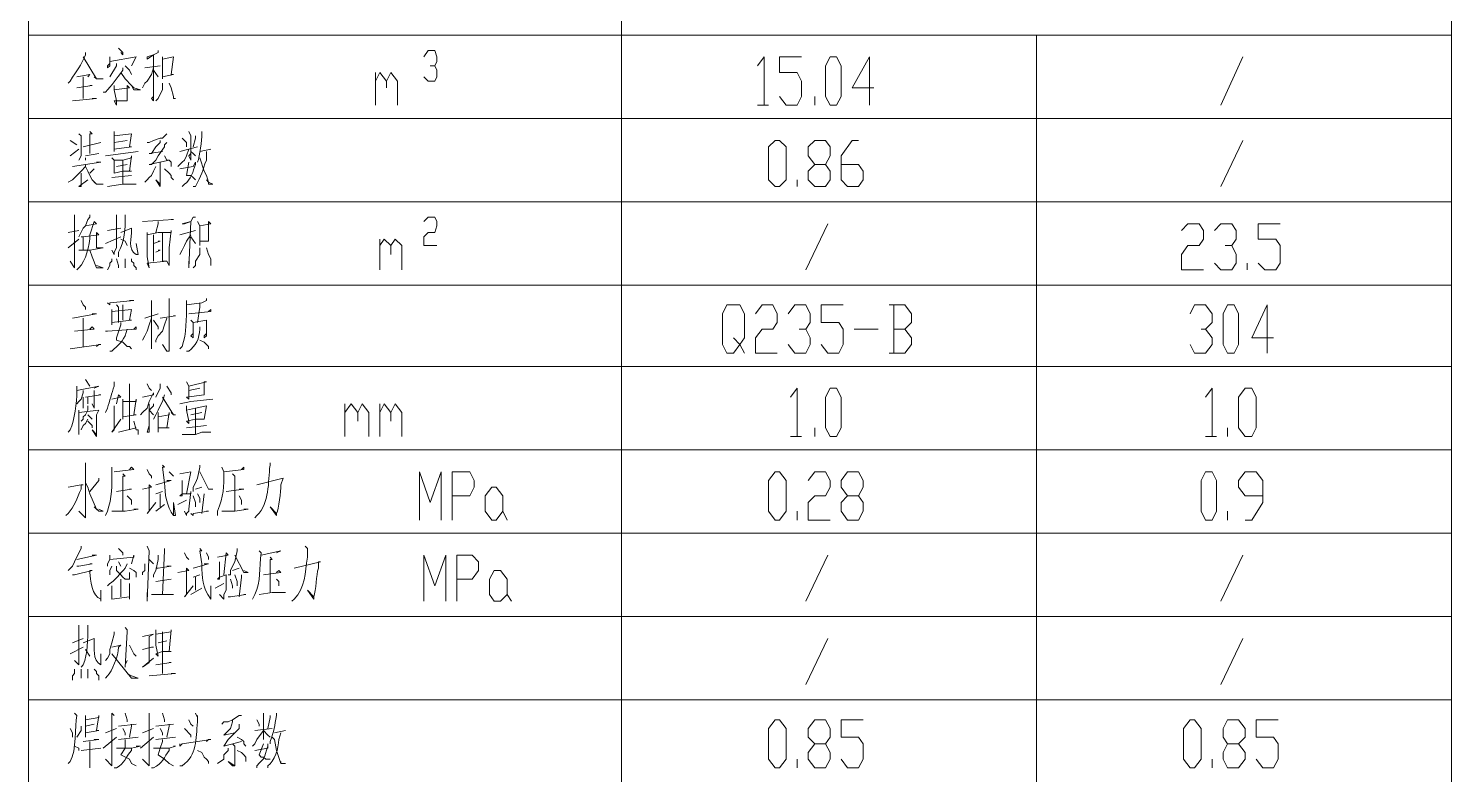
# Model space of a CAD drawing. Extents: x 14941 to 23337, y 2870 to 15192.
# Drawn here: x 21532 to 23334, y 13162 to 14108 of the extents above; entities that cross this region are included whole.
import ezdxf

# ---------------------------------------------------------------- set-up
doc = ezdxf.new("R2010")
doc.units = 0
doc.header["$LTSCALE"] = 8
doc.layers.add('1', color=1, linetype='Continuous')

msp = doc.modelspace()

# ---------------------------------------------------------------- linework, layer by layer
at = {"layer": '1', "color": 0, "lineweight": 18}
for points in [[(23334.1, 11785.5), (23334.1, 15192.1), (21532, 15192.1), (21532, 10840)], [(23334.1, 15192.1), (23334.1, 2869.9), (23334.1, 15192.1)]]:
    msp.add_lwpolyline(points, dxfattribs=at)
at = {"layer": '1', "color": 0, "lineweight": 5}
for points in [[(22282.9, 14936.3), (22282.9, 10945.7)], [(23334.1, 14099.2), (21532, 14099.2)], [(22808.5, 14099.2), (22808.5, 12733.8)], [(21646, 14082.5), (21651.6, 14077), (21651.6, 14074.2), (21648.8, 14077)], [(21696.1, 14079.8), (21696.1, 14077), (21690.5, 14074.2), (21682.2, 14071.4), (21682.2, 14068.6), (21690.5, 14074.2), (21690.5, 14015.8), (21687.8, 14018.6), (21690.5, 14021.4)], [(22032.6, 14071.4), (22038.1, 14079.8), (22046.5, 14079.8), (22049.3, 14071.4), (22049.3, 14065.8), (22046.5, 14060.3), (22040.9, 14060.3)], [(21601.5, 14071.4), (21618.2, 14043.6), (21626.6, 14043.6), (21618.2, 14043.6), (21615.4, 14046.4)], [(21634.9, 14071.4), (21634.9, 14065.8), (21634.9, 14060.3), (21632.1, 14057.5), (21632.1, 14060.3), (21634.9, 14063.1)], [(21634.9, 14065.8), (21668.3, 14071.4), (21668.3, 14071.4), (21662.7, 14060.3)], [(21643.3, 14063.1), (21643.3, 14060.3), (21634.9, 14046.4)], [(21654.4, 14060.3), (21659.9, 14054.7), (21662.7, 14049.2), (21659.9, 14054.7)], [(21690.5, 14057.5), (21687.8, 14049.2), (21682.2, 14040.8), (21679.4, 14038), (21676.6, 14032.5)], [(21679.4, 14057.5), (21698.9, 14060.3)], [(21701.7, 14071.4), (21701.7, 14065.8), (21701.7, 14043.6), (21701.7, 14046.4), (21715.6, 14049.2), (21712.8, 14049.2), (21715.6, 14071.4), (21715.6, 14071.4), (21701.7, 14068.6)], [(22046.5, 14060.3), (22049.3, 14054.7), (22049.3, 14046.4), (22046.5, 14040.8), (22038.1, 14040.8), (22032.6, 14046.4)], [(22455.3, 14060.3), (22463.6, 14071.4), (22463.6, 14010.2)], [(22483.1, 14021.4), (22491.4, 14010.2), (22505.3, 14010.2), (22510.9, 14021.4), (22510.9, 14040.8), (22505.3, 14051.9), (22483.1, 14051.9), (22483.1, 14071.4), (22510.9, 14071.4)], [(22547.1, 14010.2), (22541.5, 14021.4), (22541.5, 14060.3), (22547.1, 14071.4), (22555.4, 14071.4), (22561, 14060.3), (22561, 14021.4), (22555.4, 14010.2), (22547.1, 14010.2)], [(22602.7, 14032.5), (22574.9, 14032.5), (22597.1, 14071.4), (22597.1, 14010.2)], [(23042.1, 14010.2), (23069.9, 14071.4)], [(21593.2, 14046.4), (21609.9, 14049.2), (21609.9, 14049.2), (21607.1, 14046.4)], [(21601.5, 14046.4), (21601.5, 14018.6)], [(21648.8, 14051.9), (21654.4, 14043.6), (21662.7, 14035.3), (21665.5, 14029.7), (21673.8, 14029.7), (21665.5, 14032.5), (21662.7, 14035.3)], [(21690.5, 14054.7), (21696.1, 14046.4)], [(21701.7, 14038), (21701.7, 14035.3), (21701.7, 14029.7), (21698.9, 14024.1), (21696.1, 14018.6), (21693.3, 14015.8)], [(21710, 14038), (21712.8, 14032.5), (21715.6, 14021.4), (21715.6, 14018.6), (21718.3, 14018.6)], [(21971.4, 14010.2), (21971.4, 14051.9)], [(21971.4, 14040.8), (21977, 14051.9), (21985.3, 14040.8), (21985.3, 14032.5)], [(21985.3, 14040.8), (21990.9, 14051.9), (21999.2, 14040.8), (21999.2, 14010.2)], [(21593.2, 14032.5), (21612.7, 14035.3), (21612.7, 14035.3), (21609.9, 14035.3)], [(21640.5, 14035.3), (21640.5, 14029.7), (21643.3, 14015.8), (21643.3, 14010.2), (21640.5, 14015.8), (21657.2, 14015.8), (21657.2, 14015.8), (21657.2, 14035.3), (21659.9, 14032.5), (21640.5, 14029.7)], [(22527.6, 14010.2), (22527.6, 14021.4)], [(21587.6, 14015.8), (21618.2, 14018.6), (21615.4, 14018.6), (21612.7, 14018.6)], [(22455.3, 14010.2), (22469.2, 14010.2)], [(23334.1, 13993.5), (21532, 13993.5)], [(21596, 13974.1), (21598.8, 13971.3), (21598.8, 13946.3), (21596, 13940.7)], [(21609.9, 13976.9), (21612.7, 13974.1), (21609.9, 13974.1), (21609.9, 13949)], [(21640.5, 13976.9), (21640.5, 13971.3), (21640.5, 13951.8), (21640.5, 13954.6), (21662.7, 13957.4), (21659.9, 13957.4), (21662.7, 13974.1), (21662.7, 13974.1), (21640.5, 13971.3)], [(21707.2, 13974.1), (21707.2, 13974.1), (21701.7, 13968.5), (21698.9, 13968.5), (21690.5, 13965.7), (21685, 13963), (21682.2, 13963)], [(21726.7, 13968.5), (21732.2, 13963), (21732.2, 13957.4)], [(21735, 13976.9), (21737.8, 13971.3), (21737.8, 13940.7), (21735, 13946.3), (21737.8, 13949)], [(21743.4, 13971.3), (21743.4, 13968.5), (21740.6, 13957.4)], [(21584.9, 13965.7), (21593.2, 13960.2)], [(21584.9, 13946.3), (21596, 13954.6)], [(21601.5, 13957.4), (21623.8, 13963)], [(21604.3, 13946.3), (21621, 13949)], [(21629.4, 13946.3), (21671.1, 13951.8)], [(21640.5, 13963), (21657.2, 13965.7)], [(21698.9, 13965.7), (21698.9, 13963), (21693.3, 13957.4), (21687.8, 13949), (21685, 13949), (21701.7, 13951.8)], [(21707.2, 13963), (21704.4, 13960.2), (21704.4, 13957.4), (21696.1, 13946.3), (21693.3, 13940.7), (21687.8, 13935.1), (21685, 13935.1), (21710, 13940.7)], [(21735, 13954.6), (21732.2, 13946.3), (21729.5, 13940.7), (21726.7, 13937.9), (21721.1, 13932.4)], [(21723.9, 13951.8), (21746.2, 13957.4)], [(21737.8, 13951.8), (21740.6, 13949), (21743.4, 13946.3)], [(21748.9, 13951.8), (21762.8, 13954.6)], [(22477.5, 13907.3), (22469.2, 13915.7), (22469.2, 13957.4), (22477.5, 13965.7), (22483.1, 13965.7), (22491.4, 13957.4), (22491.4, 13915.7), (22483.1, 13907.3), (22477.5, 13907.3)], [(22527.6, 13907.3), (22519.2, 13915.7), (22519.2, 13926.8), (22527.6, 13935.1), (22541.5, 13935.1), (22547.1, 13946.3), (22547.1, 13957.4), (22541.5, 13965.7), (22527.6, 13965.7), (22519.2, 13957.4), (22519.2, 13946.3), (22527.6, 13935.1)], [(22561, 13935.1), (22583.2, 13935.1), (22588.8, 13926.8), (22588.8, 13915.7), (22583.2, 13907.3), (22569.3, 13907.3), (22561, 13915.7), (22561, 13946.3), (22574.9, 13965.7), (22583.2, 13965.7)], [(23042.1, 13907.3), (23069.9, 13965.7)], [(21604.3, 13935.1), (21604.3, 13932.4), (21598.8, 13926.8), (21593.2, 13921.2), (21587.6, 13915.7), (21582.1, 13912.9)], [(21587.6, 13932.4), (21623.8, 13937.9), (21621, 13937.9), (21618.2, 13937.9)], [(21604.3, 13943.5), (21604.3, 13940.7)], [(21604.3, 13932.4), (21607.1, 13926.8), (21609.9, 13921.2), (21612.7, 13915.7), (21618.2, 13910.1), (21618.2, 13910.1), (21626.6, 13910.1), (21618.2, 13910.1), (21615.4, 13912.9)], [(21637.7, 13943.5), (21640.5, 13940.7), (21640.5, 13926.8), (21640.5, 13924), (21640.5, 13924), (21651.6, 13926.8), (21662.7, 13926.8), (21659.9, 13926.8), (21662.7, 13946.3), (21662.7, 13943.5), (21651.6, 13940.7), (21640.5, 13940.7)], [(21643.3, 13932.4), (21657.2, 13935.1)], [(21651.6, 13940.7), (21651.6, 13910.1)], [(21693.3, 13932.4), (21690.5, 13926.8), (21687.8, 13921.2), (21685, 13918.5), (21682.2, 13915.7), (21679.4, 13912.9)], [(21698.9, 13937.9), (21698.9, 13935.1), (21698.9, 13907.3), (21698.9, 13907.3), (21693.3, 13915.7), (21698.9, 13910.1)], [(21704.4, 13946.3), (21707.2, 13940.7), (21710, 13940.7), (21712.8, 13937.9), (21712.8, 13932.4)], [(21735, 13937.9), (21732.2, 13921.2), (21735, 13921.2), (21737.8, 13921.2), (21740.6, 13918.5), (21743.4, 13915.7)], [(21748.9, 13943.5), (21748.9, 13943.5), (21754.5, 13926.8), (21757.3, 13921.2), (21760.1, 13912.9), (21760.1, 13910.1), (21765.6, 13910.1), (21760.1, 13912.9), (21757.3, 13915.7)], [(22541.5, 13935.1), (22547.1, 13926.8), (22547.1, 13915.7), (22541.5, 13907.3), (22527.6, 13907.3)], [(21598.8, 13924), (21598.8, 13907.3), (21596, 13907.3), (21607.1, 13915.7)], [(21615.4, 13929.6), (21615.4, 13929.6), (21609.9, 13924)], [(21637.7, 13918.5), (21662.7, 13921.2)], [(21704.4, 13929.6), (21710, 13924), (21712.8, 13921.2), (21712.8, 13921.2), (21712.8, 13918.5), (21715.6, 13915.7)], [(22505.3, 13907.3), (22505.3, 13915.7)], [(21632.1, 13907.3), (21651.6, 13910.1), (21659.9, 13910.1), (21668.3, 13910.1), (21662.7, 13910.1)], [(23334.1, 13887.9), (21532, 13887.9)], [(21590.4, 13871.2), (21590.4, 13868.4), (21590.4, 13871.2), (21590.4, 13804.4), (21584.9, 13812.8), (21590.4, 13804.4)], [(21596, 13843.4), (21601.5, 13854.5), (21604.3, 13857.3), (21607.1, 13865.6), (21609.9, 13868.4), (21609.9, 13871.2)], [(21643.3, 13871.2), (21643.3, 13829.5), (21640.5, 13823.9), (21640.5, 13821.1), (21637.7, 13826.7)], [(21676.6, 13862.8), (21715.6, 13865.6), (21715.6, 13865.6), (21712.8, 13865.6)], [(21696.1, 13862.8), (21696.1, 13860.1), (21693.3, 13848.9)], [(21743.4, 13868.4), (21740.6, 13868.4), (21737.8, 13862.8), (21729.5, 13860.1), (21726.7, 13860.1), (21737.8, 13862.8), (21735, 13804.4), (21735, 13807.2), (21735, 13812.8)], [(21746.2, 13862.8), (21748.9, 13857.3), (21748.9, 13832.3), (21748.9, 13837.8), (21760.1, 13837.8), (21760.1, 13837.8), (21760.1, 13862.8), (21762.8, 13860.1), (21748.9, 13857.3)], [(22032.6, 13862.8), (22038.1, 13868.4), (22046.5, 13868.4), (22049.3, 13862.8), (22049.3, 13857.3), (22046.5, 13848.9), (22038.1, 13848.9), (22032.6, 13843.4), (22032.6, 13832.3), (22049.3, 13832.3)], [(22516.5, 13801.7), (22544.3, 13860.1)], [(22992, 13851.7), (23000.3, 13860.1), (23014.3, 13860.1), (23019.8, 13851.7), (23019.8, 13840.6), (23014.3, 13832.3), (23000.3, 13832.3), (22992, 13821.1), (22992, 13801.7), (23019.8, 13801.7)], [(23033.7, 13851.7), (23042.1, 13860.1), (23056, 13860.1), (23061.5, 13851.7), (23061.5, 13840.6), (23056, 13832.3), (23047.6, 13832.3)], [(23089.3, 13810), (23097.7, 13801.7), (23111.6, 13801.7), (23117.1, 13810), (23117.1, 13832.3), (23111.6, 13840.6), (23089.3, 13840.6), (23089.3, 13860.1), (23117.1, 13860.1)], [(21582.1, 13848.9), (21596, 13851.7)], [(21582.1, 13829.5), (21596, 13840.6)], [(21618.2, 13807.2), (21618.2, 13807.2), (21626.6, 13804.4), (21618.2, 13804.4), (21612.7, 13818.3), (21609.9, 13826.7), (21626.6, 13829.5), (21623.8, 13829.5), (21618.2, 13829.5), (21618.2, 13848.9), (21621, 13846.2), (21601.5, 13843.4), (21598.8, 13843.4), (21601.5, 13843.4), (21601.5, 13826.7), (21596, 13826.7), (21609.9, 13826.7)], [(21629.4, 13835), (21648.8, 13843.4)], [(21632.1, 13851.7), (21648.8, 13854.5)], [(21648.8, 13840.6), (21654.4, 13837.8), (21657.2, 13832.3)], [(21707.2, 13812.8), (21710, 13807.2), (21710, 13810), (21710, 13829.5), (21712.8, 13851.7), (21712.8, 13848.9), (21696.1, 13848.9), (21682.2, 13846.2)], [(21682.2, 13848.9), (21682.2, 13846.2), (21682.2, 13818.3), (21685, 13804.4), (21682.2, 13810), (21707.2, 13812.8), (21704.4, 13812.8), (21701.7, 13812.8)], [(21690.5, 13846.2), (21690.5, 13812.8)], [(21701.7, 13848.9), (21701.7, 13812.8)], [(21723.9, 13846.2), (21743.4, 13851.7)], [(21737.8, 13846.2), (21732.2, 13837.8), (21729.5, 13832.3), (21726.7, 13826.7), (21723.9, 13821.1)], [(21737.8, 13843.4), (21743.4, 13835)], [(21977, 13801.7), (21977, 13840.6)], [(21977, 13832.3), (21982.5, 13840.6), (21990.9, 13832.3), (21990.9, 13821.1)], [(21990.9, 13832.3), (21996.4, 13840.6), (22004.8, 13832.3), (22004.8, 13801.7)], [(21690.5, 13835), (21698.9, 13837.8), (21698.9, 13837.8), (21696.1, 13837.8)], [(21693.3, 13823.9), (21698.9, 13826.7), (21696.1, 13826.7), (21696.1, 13826.7)], [(21748.9, 13829.5), (21748.9, 13826.7), (21748.9, 13821.1), (21743.4, 13812.8), (21743.4, 13807.2), (21740.6, 13804.4)], [(21757.3, 13829.5), (21760.1, 13821.1), (21762.8, 13815.6), (21762.8, 13812.8), (21762.8, 13810), (21762.8, 13807.2)], [(23056, 13832.3), (23061.5, 13821.1), (23061.5, 13810), (23056, 13801.7), (23042.1, 13801.7), (23033.7, 13810)], [(21637.7, 13815.6), (21637.7, 13812.8), (21634.9, 13810), (21634.9, 13807.2), (21632.1, 13801.7)], [(21643.3, 13815.6), (21646, 13807.2), (21646, 13804.4)], [(21654.4, 13815.6), (21654.4, 13812.8), (21654.4, 13807.2), (21654.4, 13807.2), (21654.4, 13804.4)], [(21662.7, 13815.6), (21662.7, 13812.8), (21665.5, 13810), (21665.5, 13807.2), (21668.3, 13804.4), (21668.3, 13801.7)], [(23075.4, 13801.7), (23075.4, 13810)], [(23334.1, 13782.2), (21532, 13782.2)], [(21598.8, 13762.7), (21601.5, 13757.2), (21604.3, 13754.4), (21604.3, 13751.6)], [(21632.1, 13759.9), (21634.9, 13757.2), (21634.9, 13759.9), (21665.5, 13762.7), (21665.5, 13762.7), (21659.9, 13762.7)], [(21637.7, 13751.6), (21637.7, 13748.8), (21637.7, 13732.1), (21637.7, 13734.9), (21662.7, 13737.7), (21659.9, 13737.7), (21662.7, 13751.6), (21662.7, 13751.6), (21637.7, 13748.8)], [(21643.3, 13757.2), (21646, 13754.4), (21646, 13734.9)], [(21651.6, 13757.2), (21651.6, 13757.2), (21651.6, 13737.7)], [(21687.8, 13762.7), (21687.8, 13701.5), (21687.8, 13704.3), (21687.8, 13715.5)], [(21710, 13765.5), (21710, 13698.8), (21707.2, 13698.8), (21701.7, 13707.1), (21707.2, 13698.8)], [(21757.3, 13765.5), (21757.3, 13762.7), (21751.7, 13759.9), (21732.2, 13757.2)], [(21735, 13746), (21762.8, 13748.8), (21762.8, 13751.6), (21760.1, 13748.8)], [(21748.9, 13759.9), (21748.9, 13754.4), (21746.2, 13734.9)], [(22424.7, 13715.5), (22433, 13707.1), (22424.7, 13696), (22416.4, 13696), (22410.8, 13707.1), (22410.8, 13746), (22416.4, 13757.2), (22433, 13757.2), (22438.6, 13746), (22438.6, 13715.5), (22433, 13707.1), (22438.6, 13696)], [(22452.5, 13746), (22460.9, 13757.2), (22474.8, 13757.2), (22480.3, 13746), (22480.3, 13734.9), (22474.8, 13726.6), (22460.9, 13726.6), (22452.5, 13715.5), (22452.5, 13696), (22480.3, 13696)], [(22494.2, 13746), (22502.6, 13757.2), (22516.5, 13757.2), (22522, 13746), (22522, 13734.9), (22516.5, 13726.6), (22508.1, 13726.6)], [(22535.9, 13707.1), (22544.3, 13696), (22558.2, 13696), (22563.7, 13707.1), (22563.7, 13726.6), (22558.2, 13734.9), (22535.9, 13734.9), (22535.9, 13757.2), (22563.7, 13757.2)], [(22641.6, 13726.6), (22650, 13734.9), (22650, 13746), (22641.6, 13757.2), (22622.1, 13757.2)], [(22627.7, 13757.2), (22627.7, 13696)], [(23003.1, 13746), (23008.7, 13757.2), (23022.6, 13757.2), (23030.9, 13746), (23030.9, 13734.9), (23022.6, 13726.6), (23017, 13726.6)], [(23050.4, 13696), (23044.8, 13707.1), (23044.8, 13746), (23050.4, 13757.2), (23058.7, 13757.2), (23064.3, 13746), (23064.3, 13707.1), (23058.7, 13696), (23050.4, 13696)], [(23108.8, 13715.5), (23081, 13715.5), (23100.5, 13757.2), (23100.5, 13696)], [(21587.6, 13740.5), (21618.2, 13746), (21615.4, 13746), (21612.7, 13746)], [(21601.5, 13740.5), (21601.5, 13704.3)], [(21648.8, 13734.9), (21648.8, 13732.1), (21643.3, 13715.5), (21643.3, 13712.7), (21651.6, 13709.9), (21657.2, 13704.3), (21659.9, 13704.3), (21662.7, 13701.5)], [(21687.8, 13740.5), (21685, 13732.1), (21682.2, 13723.8), (21679.4, 13718.2), (21676.6, 13712.7)], [(21679.4, 13740.5), (21696.1, 13746)], [(21690.5, 13737.7), (21696.1, 13729.4), (21696.1, 13726.6)], [(21707.2, 13740.5), (21704.4, 13732.1), (21701.7, 13723.8), (21696.1, 13718.2), (21693.3, 13712.7), (21693.3, 13709.9)], [(21698.9, 13740.5), (21718.3, 13743.3), (21718.3, 13743.3), (21715.6, 13743.3)], [(21737.8, 13737.7), (21740.6, 13734.9), (21740.6, 13715.5), (21737.8, 13718.2), (21740.6, 13721)], [(21740.6, 13734.9), (21757.3, 13737.7), (21757.3, 13737.7), (21757.3, 13732.1), (21757.3, 13718.2), (21754.5, 13715.5), (21754.5, 13718.2), (21757.3, 13721)], [(21590.4, 13723.8), (21615.4, 13726.6), (21612.7, 13729.4), (21609.9, 13726.6)], [(21629.4, 13723.8), (21632.1, 13723.8), (21632.1, 13723.8), (21668.3, 13726.6), (21668.3, 13729.4), (21665.5, 13726.6)], [(22516.5, 13726.6), (22522, 13715.5), (22522, 13707.1), (22516.5, 13696), (22502.6, 13696), (22494.2, 13707.1)], [(22577.6, 13726.6), (22608.2, 13726.6)], [(22622.1, 13696), (22641.6, 13696), (22650, 13707.1), (22650, 13715.5), (22641.6, 13726.6), (22627.7, 13726.6)], [(23022.6, 13726.6), (23030.9, 13715.5), (23030.9, 13707.1), (23022.6, 13696), (23008.7, 13696), (23003.1, 13707.1)], [(21584.9, 13701.5), (21623.8, 13707.1), (21621, 13707.1), (21618.2, 13704.3)], [(21748.9, 13712.7), (21754.5, 13709.9), (21760.1, 13704.3), (21760.1, 13701.5)], [(23334.1, 13679.3), (21532, 13679.3)], [(21604.3, 13662.6), (21609.9, 13654.3)], [(21732.2, 13659.8), (21735, 13654.3), (21735, 13637.6), (21732.2, 13640.4), (21754.5, 13643.1), (21754.5, 13643.1), (21754.5, 13659.8), (21757.3, 13659.8), (21735, 13654.3)], [(21593.2, 13648.7), (21621, 13654.3), (21621, 13654.3), (21615.4, 13651.5)], [(21601.5, 13648.7), (21601.5, 13645.9), (21598.8, 13637.6), (21596, 13634.8), (21593.2, 13632)], [(21604.3, 13640.4), (21623.8, 13643.1), (21623.8, 13643.1), (21621, 13643.1)], [(21615.4, 13648.7), (21615.4, 13626.5), (21612.7, 13632)], [(21637.7, 13637.6), (21648.8, 13640.4), (21646, 13643.1), (21643.3, 13632)], [(21659.9, 13657.1), (21659.9, 13654.3), (21659.9, 13657.1), (21659.9, 13598.7)], [(21676.6, 13640.4), (21690.5, 13643.1), (21690.5, 13645.9), (21685, 13634.8), (21682.2, 13626.5), (21676.6, 13620.9), (21673.8, 13618.1)], [(21682.2, 13657.1), (21685, 13651.5), (21687.8, 13648.7)], [(21704.4, 13643.1), (21701.7, 13634.8), (21698.9, 13629.2), (21696.1, 13623.7), (21693.3, 13618.1), (21693.3, 13618.1), (21690.5, 13612.6)], [(21698.9, 13657.1), (21698.9, 13651.5), (21693.3, 13640.4)], [(21707.2, 13654.3), (21712.8, 13645.9), (21712.8, 13643.1)], [(21735, 13648.7), (21748.9, 13651.5)], [(22497, 13640.4), (22505.3, 13651.5), (22505.3, 13590.3)], [(22547.1, 13590.3), (22541.5, 13601.4), (22541.5, 13640.4), (22547.1, 13651.5), (22555.4, 13651.5), (22561, 13640.4), (22561, 13601.4), (22555.4, 13590.3), (22547.1, 13590.3)], [(23022.6, 13640.4), (23030.9, 13651.5), (23030.9, 13590.3)], [(23072.7, 13590.3), (23064.3, 13601.4), (23064.3, 13640.4), (23072.7, 13651.5), (23081, 13651.5), (23086.6, 13640.4), (23086.6, 13601.4), (23081, 13590.3), (23072.7, 13590.3)], [(21596, 13623.7), (21596, 13593.1), (21596, 13598.7)], [(21596, 13620.9), (21621, 13623.7), (21621, 13623.7), (21618.2, 13618.1), (21618.2, 13607), (21618.2, 13598.7), (21618.2, 13595.9), (21618.2, 13590.3), (21612.7, 13598.7), (21618.2, 13593.1)], [(21607.1, 13629.2), (21607.1, 13623.7), (21604.3, 13618.1), (21601.5, 13615.3), (21601.5, 13612.6), (21598.8, 13609.8)], [(21601.5, 13640.4), (21601.5, 13626.5)], [(21607.1, 13640.4), (21607.1, 13634.8), (21607.1, 13632)], [(21640.5, 13629.2), (21640.5, 13626.5), (21640.5, 13629.2), (21640.5, 13598.7), (21637.7, 13595.9), (21648.8, 13612.6)], [(21651.6, 13637.6), (21651.6, 13634.8), (21651.6, 13612.6), (21651.6, 13615.3), (21668.3, 13618.1), (21665.5, 13618.1), (21668.3, 13637.6), (21668.3, 13634.8), (21651.6, 13634.8)], [(21685, 13632), (21685, 13595.9), (21682.2, 13595.9), (21685, 13604.2)], [(21690.5, 13632), (21690.5, 13629.2), (21685, 13623.7), (21690.5, 13618.1)], [(21701.7, 13640.4), (21715.6, 13618.1), (21718.3, 13618.1), (21715.6, 13618.1), (21712.8, 13620.9)], [(21723.9, 13632), (21737.8, 13634.8), (21765.6, 13637.6)], [(21732.2, 13629.2), (21732.2, 13623.7), (21735, 13609.8), (21735, 13607), (21732.2, 13609.8), (21743.4, 13612.6), (21754.5, 13612.6), (21754.5, 13612.6), (21757.3, 13629.2), (21757.3, 13629.2), (21743.4, 13626.5), (21732.2, 13623.7)], [(21743.4, 13626.5), (21743.4, 13593.1)], [(21932.5, 13590.3), (21932.5, 13632)], [(21932.5, 13620.9), (21940.8, 13632), (21949.2, 13620.9), (21949.2, 13609.8)], [(21949.2, 13620.9), (21954.7, 13632), (21963.1, 13620.9), (21963.1, 13590.3)], [(21977, 13590.3), (21977, 13632)], [(21977, 13620.9), (21982.5, 13632), (21990.9, 13620.9), (21990.9, 13609.8)], [(21990.9, 13620.9), (21996.4, 13632), (22004.8, 13620.9), (22004.8, 13590.3)], [(21607.1, 13612.6), (21604.3, 13607), (21601.5, 13604.2), (21598.8, 13598.7)], [(21607.1, 13618.1), (21612.7, 13612.6)], [(21607.1, 13609.8), (21612.7, 13604.2), (21612.7, 13601.4)], [(21665.5, 13609.8), (21668.3, 13598.7), (21671.1, 13598.7), (21671.1, 13593.1)], [(21696.1, 13620.9), (21696.1, 13615.3), (21696.1, 13604.2), (21696.1, 13595.9), (21696.1, 13601.4), (21710, 13601.4), (21707.2, 13601.4), (21710, 13620.9), (21710, 13618.1), (21696.1, 13615.3)], [(21737.8, 13618.1), (21751.7, 13620.9)], [(21646, 13595.9), (21668.3, 13601.4)], [(21726.7, 13593.1), (21743.4, 13593.1), (21751.7, 13595.9), (21762.8, 13595.9), (21754.5, 13595.9)], [(21732.2, 13601.4), (21757.3, 13604.2)], [(22497, 13590.3), (22510.9, 13590.3)], [(22527.6, 13590.3), (22527.6, 13601.4)], [(23022.6, 13590.3), (23036.5, 13590.3)], [(23050.4, 13590.3), (23050.4, 13601.4)], [(23334.1, 13573.6), (21532, 13573.6)], [(21604.3, 13556.9), (21604.3, 13551.4), (21604.3, 13493), (21604.3, 13490.2), (21604.3, 13487.4), (21596, 13495.8), (21604.3, 13487.4)], [(21640.5, 13545.8), (21665.5, 13548.6), (21662.7, 13551.4), (21659.9, 13548.6)], [(21748.9, 13554.2), (21748.9, 13551.4), (21746.2, 13537.5), (21743.4, 13531.9), (21740.6, 13526.3), (21740.6, 13520.8), (21740.6, 13520.8)], [(21779.5, 13545.8), (21804.6, 13548.6), (21804.6, 13551.4), (21801.8, 13548.6)], [(21621, 13537.5), (21621, 13534.7), (21609.9, 13520.8)], [(21651.6, 13543), (21654.4, 13540.3), (21651.6, 13540.3), (21651.6, 13495.8)], [(21682.2, 13548.6), (21685, 13543), (21687.8, 13540.3), (21687.8, 13537.5)], [(21693.3, 13529.1), (21693.3, 13529.1), (21712.8, 13534.7), (21710, 13534.7), (21707.2, 13534.7)], [(21710, 13545.8), (21712.8, 13543), (21715.6, 13540.3)], [(21723.9, 13543), (21737.8, 13545.8), (21737.8, 13545.8), (21732.2, 13518)], [(21726.7, 13534.7), (21726.7, 13534.7), (21726.7, 13515.2), (21723.9, 13515.2), (21726.7, 13518), (21737.8, 13518), (21737.8, 13520.8), (21735, 13498.5), (21735, 13495.8), (21732.2, 13493), (21732.2, 13490.2), (21729.5, 13495.8)], [(21748.9, 13545.8), (21760.1, 13523.6), (21765.6, 13523.6), (21760.1, 13523.6)], [(21790.6, 13543), (21793.4, 13540.3), (21793.4, 13540.3), (21793.4, 13495.8)], [(22027, 13484.6), (22027, 13545.8), (22040.9, 13506.9), (22054.8, 13545.8), (22054.8, 13484.6)], [(22068.7, 13484.6), (22068.7, 13545.8), (22091, 13545.8), (22096.5, 13534.7), (22096.5, 13526.3), (22091, 13515.2), (22068.7, 13515.2)], [(22477.5, 13484.6), (22469.2, 13495.8), (22469.2, 13534.7), (22477.5, 13545.8), (22483.1, 13545.8), (22491.4, 13534.7), (22491.4, 13495.8), (22483.1, 13484.6), (22477.5, 13484.6)], [(22519.2, 13534.7), (22527.6, 13545.8), (22541.5, 13545.8), (22547.1, 13534.7), (22547.1, 13526.3), (22541.5, 13515.2), (22527.6, 13515.2), (22519.2, 13506.9), (22519.2, 13484.6), (22547.1, 13484.6)], [(22569.3, 13484.6), (22561, 13495.8), (22561, 13506.9), (22569.3, 13515.2), (22583.2, 13515.2), (22588.8, 13526.3), (22588.8, 13534.7), (22583.2, 13545.8), (22569.3, 13545.8), (22561, 13534.7), (22561, 13526.3), (22569.3, 13515.2)], [(23022.6, 13484.6), (23017, 13495.8), (23017, 13534.7), (23022.6, 13545.8), (23030.9, 13545.8), (23036.5, 13534.7), (23036.5, 13495.8), (23030.9, 13484.6), (23022.6, 13484.6)], [(23072.7, 13484.6), (23081, 13484.6), (23094.9, 13506.9), (23094.9, 13534.7), (23086.6, 13545.8), (23072.7, 13545.8), (23064.3, 13534.7), (23064.3, 13526.3), (23072.7, 13515.2), (23094.9, 13515.2)], [(21604.3, 13531.9), (21607.1, 13526.3), (21609.9, 13518), (21618.2, 13498.5), (21621, 13495.8), (21626.6, 13495.8), (21621, 13498.5)], [(21643.3, 13520.8), (21662.7, 13523.6), (21659.9, 13523.6)], [(21676.6, 13523.6), (21687.8, 13526.3), (21685, 13529.1), (21685, 13495.8), (21682.2, 13493), (21693.3, 13506.9)], [(21693.3, 13518), (21701.7, 13520.8)], [(21698.9, 13518), (21698.9, 13501.3)], [(21751.7, 13526.3), (21743.4, 13523.6)], [(21746.2, 13518), (21748.9, 13512.4), (21748.9, 13506.9)], [(21754.5, 13518), (21754.5, 13518), (21751.7, 13493)], [(21782.3, 13520.8), (21804.6, 13523.6), (21799, 13523.6)], [(22124.4, 13484.6), (22118.8, 13484.6), (22110.5, 13495.8), (22110.5, 13515.2), (22118.8, 13526.3), (22124.4, 13526.3), (22132.7, 13515.2), (22132.7, 13495.8), (22124.4, 13484.6)], [(21615.4, 13501.3), (21621, 13495.8)], [(21637.7, 13495.8), (21654.4, 13495.8), (21671.1, 13498.5), (21665.5, 13498.5)], [(21657.2, 13515.2), (21662.7, 13509.7), (21662.7, 13506.9), (21662.7, 13504.1)], [(21693.3, 13495.8), (21704.4, 13504.1)], [(21721.1, 13504.1), (21732.2, 13509.7)], [(21740.6, 13515.2), (21743.4, 13506.9), (21743.4, 13501.3)], [(21776.7, 13495.8), (21793.4, 13495.8), (21810.1, 13498.5), (21804.6, 13498.5)], [(21799, 13515.2), (21801.8, 13509.7), (21801.8, 13506.9), (21801.8, 13504.1)], [(22583.2, 13515.2), (22588.8, 13506.9), (22588.8, 13495.8), (22583.2, 13484.6), (22569.3, 13484.6)], [(21737.8, 13493), (21740.6, 13490.2), (21740.6, 13493), (21760.1, 13495.8), (21760.1, 13495.8), (21757.3, 13495.8)], [(22132.7, 13495.8), (22138.3, 13484.6)], [(22505.3, 13484.6), (22505.3, 13495.8)], [(23050.4, 13484.6), (23050.4, 13495.8)], [(23334.1, 13468), (21532, 13468)], [(22157.7, 13468), (22177.2, 13468)], [(21598.8, 13451.3), (21598.8, 13448.5), (21596, 13442.9), (21590.4, 13431.8), (21587.6, 13426.2), (21582.1, 13420.7)], [(21646, 13448.5), (21648.8, 13445.7), (21651.6, 13442.9), (21651.6, 13440.1)], [(21682.2, 13451.3), (21685, 13445.7), (21682.2, 13381.7), (21682.2, 13392.9)], [(21704.4, 13448.5), (21704.4, 13445.7), (21701.7, 13390.1)], [(21796.2, 13448.5), (21796.2, 13445.7), (21793.4, 13431.8), (21790.6, 13426.2), (21787.9, 13420.7), (21787.9, 13415.1), (21785.1, 13415.1)], [(21826.8, 13440.1), (21851.8, 13445.7), (21851.8, 13445.7), (21846.3, 13442.9)], [(21593.2, 13434.6), (21618.2, 13440.1), (21615.4, 13440.1), (21612.7, 13440.1)], [(21593.2, 13426.2), (21596, 13426.2), (21612.7, 13429), (21609.9, 13429), (21609.9, 13429)], [(21634.9, 13440.1), (21634.9, 13434.6), (21632.1, 13429), (21632.1, 13426.2)], [(21634.9, 13434.6), (21665.5, 13437.4), (21665.5, 13440.1), (21662.7, 13429)], [(21637.7, 13426.2), (21634.9, 13420.7), (21634.9, 13417.9), (21634.9, 13415.1), (21634.9, 13415.1)], [(21643.3, 13426.2), (21643.3, 13420.7), (21646, 13417.9), (21648.8, 13415.1), (21651.6, 13412.3), (21654.4, 13409.6), (21659.9, 13409.6), (21659.9, 13409.6), (21659.9, 13417.9), (21659.9, 13409.6)], [(21646, 13431.8), (21648.8, 13426.2), (21648.8, 13426.2)], [(21679.4, 13429), (21679.4, 13420.7), (21676.6, 13417.9), (21676.6, 13415.1)], [(21685, 13434.6), (21687.8, 13431.8), (21690.5, 13429)], [(21696.1, 13440.1), (21696.1, 13434.6), (21693.3, 13420.7), (21690.5, 13415.1), (21690.5, 13412.3)], [(21693.3, 13423.5), (21696.1, 13423.5), (21712.8, 13426.2), (21712.8, 13426.2), (21707.2, 13426.2)], [(21729.5, 13442.9), (21732.2, 13437.4), (21732.2, 13437.4), (21735, 13434.6)], [(21740.6, 13423.5), (21740.6, 13423.5), (21740.6, 13423.5), (21760.1, 13429), (21757.3, 13429), (21754.5, 13429)], [(21757.3, 13442.9), (21760.1, 13437.4), (21760.1, 13434.6)], [(21771.2, 13437.4), (21785.1, 13440.1), (21782.3, 13442.9), (21779.5, 13415.1)], [(21774, 13431.8), (21774, 13429), (21774, 13429), (21774, 13409.6), (21771.2, 13409.6), (21774, 13412.3), (21782.3, 13415.1), (21782.3, 13415.1), (21782.3, 13395.6), (21779.5, 13390.1), (21779.5, 13387.3), (21779.5, 13384.5), (21774, 13390.1)], [(21793.4, 13440.1), (21804.6, 13417.9), (21810.1, 13417.9), (21804.6, 13420.7)], [(21837.9, 13437.4), (21840.7, 13434.6), (21837.9, 13434.6), (21837.9, 13392.9)], [(22032.6, 13381.7), (22032.6, 13440.1), (22046.5, 13401.2), (22060.4, 13440.1), (22060.4, 13381.7)], [(22074.3, 13381.7), (22074.3, 13440.1), (22093.8, 13440.1), (22102.1, 13431.8), (22102.1, 13420.7), (22093.8, 13409.6), (22074.3, 13409.6)], [(22516.5, 13381.7), (22544.3, 13440.1)], [(23042.1, 13381.7), (23069.9, 13440.1)], [(21648.8, 13409.6), (21648.8, 13406.8), (21648.8, 13387.3)], [(21659.9, 13423.5), (21665.5, 13420.7), (21668.3, 13417.9), (21668.3, 13415.1), (21668.3, 13412.3)], [(21693.3, 13406.8), (21712.8, 13409.6)], [(21721.1, 13417.9), (21735, 13420.7), (21732.2, 13423.5), (21732.2, 13390.1), (21729.5, 13387.3), (21740.6, 13401.2)], [(21740.6, 13412.3), (21748.9, 13415.1)], [(21743.4, 13412.3), (21743.4, 13395.6)], [(21787.9, 13409.6), (21790.6, 13401.2), (21790.6, 13398.4)], [(21799, 13423.5), (21790.6, 13420.7)], [(21793.4, 13415.1), (21796.2, 13406.8), (21796.2, 13401.2)], [(21801.8, 13415.1), (21801.8, 13412.3), (21799, 13387.3)], [(21829.6, 13415.1), (21851.8, 13417.9), (21849, 13420.7), (21846.3, 13417.9)], [(21846.3, 13409.6), (21849, 13406.8), (21849, 13401.2)], [(22129.9, 13381.7), (22121.6, 13381.7), (22116, 13390.1), (22116, 13409.6), (22121.6, 13420.7), (22129.9, 13420.7), (22138.3, 13409.6), (22138.3, 13390.1), (22129.9, 13381.7)], [(21637.7, 13401.2), (21637.7, 13398.4), (21637.7, 13384.5), (21637.7, 13384.5), (21659.9, 13387.3)], [(21659.9, 13404), (21659.9, 13401.2), (21659.9, 13384.5)], [(21687.8, 13390.1), (21715.6, 13390.1), (21712.8, 13390.1)], [(21737.8, 13390.1), (21751.7, 13398.4)], [(21768.4, 13398.4), (21779.5, 13404)], [(21785.1, 13387.3), (21785.1, 13387.3), (21787.9, 13387.3), (21807.3, 13390.1), (21807.3, 13390.1), (21804.6, 13390.1)], [(21824, 13390.1), (21840.7, 13392.9), (21857.4, 13392.9), (21854.6, 13392.9), (21851.8, 13392.9)], [(22138.3, 13390.1), (22143.8, 13381.7)], [(23334.1, 13362.3), (21532, 13362.3)], [(21596, 13351.2), (21596, 13301.1), (21590.4, 13306.7)], [(21640.5, 13342.8), (21640.5, 13340), (21637.7, 13328.9), (21634.9, 13320.6), (21634.9, 13315), (21632.1, 13309.4), (21629.4, 13306.7)], [(21654.4, 13348.4), (21657.2, 13345.6), (21657.2, 13342.8), (21654.4, 13298.3), (21654.4, 13301.1), (21657.2, 13306.7)], [(21676.6, 13337.2), (21690.5, 13340), (21690.5, 13340), (21685, 13337.2), (21685, 13303.9), (21676.6, 13298.3), (21690.5, 13309.4)], [(21693.3, 13345.6), (21693.3, 13340), (21693.3, 13326.1), (21696.1, 13312.2), (21693.3, 13315), (21701.7, 13317.8), (21712.8, 13317.8), (21710, 13317.8), (21712.8, 13345.6), (21712.8, 13345.6), (21712.8, 13342.8), (21693.3, 13340)], [(21701.7, 13342.8), (21701.7, 13290)], [(21584.9, 13315), (21601.5, 13323.3)], [(21587.6, 13328.9), (21601.5, 13334.5)], [(21604.3, 13320.6), (21609.9, 13312.2)], [(21659.9, 13326.1), (21659.9, 13326.1), (21665.5, 13315), (21668.3, 13312.2)], [(21690.5, 13323.3), (21687.8, 13323.3), (21676.6, 13320.6)], [(21696.1, 13328.9), (21707.2, 13331.7)], [(22516.5, 13276.1), (22544.3, 13334.5)], [(23042.1, 13276.1), (23069.9, 13334.5)], [(21637.7, 13315), (21662.7, 13284.4), (21671.1, 13284.4), (21671.1, 13284.4), (21662.7, 13287.2), (21657.2, 13290)], [(21693.3, 13301.1), (21693.3, 13301.1), (21712.8, 13303.9), (21712.8, 13303.9), (21710, 13303.9)], [(21590.4, 13295.5), (21590.4, 13290), (21587.6, 13287.2), (21587.6, 13281.6)], [(21598.8, 13295.5), (21598.8, 13287.2), (21598.8, 13284.4)], [(21607.1, 13295.5), (21607.1, 13292.8), (21607.1, 13287.2), (21607.1, 13284.4)], [(21615.4, 13295.5), (21618.2, 13292.8), (21618.2, 13290), (21621, 13287.2), (21621, 13281.6)], [(21685, 13287.2), (21718.3, 13290), (21715.6, 13290), (21712.8, 13290)], [(23334.1, 13256.6), (21532, 13256.6)], [(21604.3, 13237.1), (21604.3, 13231.6), (21604.3, 13209.3), (21604.3, 13214.9), (21621, 13217.7), (21618.2, 13217.7), (21621, 13237.1), (21621, 13234.4), (21604.3, 13231.6)], [(21637.7, 13239.9), (21640.5, 13237.1), (21637.7, 13239.9), (21637.7, 13192.6), (21637.7, 13173.2), (21629.4, 13181.5), (21637.7, 13173.2)], [(21654.4, 13239.9), (21657.2, 13231.6), (21657.2, 13228.8)], [(21685, 13239.9), (21685, 13237.1), (21685, 13239.9), (21685, 13192.6), (21685, 13176), (21685, 13173.2), (21676.6, 13181.5), (21685, 13173.2)], [(21701.7, 13239.9), (21704.4, 13231.6), (21704.4, 13228.8)], [(21735, 13231.6), (21735, 13231.6), (21737.8, 13226), (21740.6, 13223.2)], [(21801.8, 13237.1), (21799, 13237.1), (21790.6, 13231.6), (21785.1, 13228.8), (21779.5, 13228.8), (21776.7, 13226)], [(21790.6, 13231.6), (21790.6, 13228.8), (21787.9, 13220.4), (21779.5, 13212.1), (21779.5, 13212.1), (21793.4, 13214.9)], [(21821.2, 13231.6), (21824, 13226), (21824, 13223.2)], [(21829.6, 13239.9), (21829.6, 13206.5), (21829.6, 13212.1)], [(21837.9, 13237.1), (21837.9, 13234.4), (21835.1, 13220.4)], [(22477.5, 13170.4), (22469.2, 13181.5), (22469.2, 13220.4), (22477.5, 13231.6), (22483.1, 13231.6), (22491.4, 13220.4), (22491.4, 13181.5), (22483.1, 13170.4), (22477.5, 13170.4)], [(22527.6, 13170.4), (22519.2, 13181.5), (22519.2, 13189.9), (22527.6, 13201), (22541.5, 13201), (22547.1, 13209.3), (22547.1, 13220.4), (22541.5, 13231.6), (22527.6, 13231.6), (22519.2, 13220.4), (22519.2, 13209.3), (22527.6, 13201)], [(22561, 13181.5), (22569.3, 13170.4), (22583.2, 13170.4), (22588.8, 13181.5), (22588.8, 13201), (22583.2, 13209.3), (22561, 13209.3), (22561, 13231.6), (22588.8, 13231.6)], [(23003.1, 13170.4), (22994.8, 13181.5), (22994.8, 13220.4), (23003.1, 13231.6), (23008.7, 13231.6), (23017, 13220.4), (23017, 13181.5), (23008.7, 13170.4), (23003.1, 13170.4)], [(23050.4, 13170.4), (23044.8, 13181.5), (23044.8, 13189.9), (23050.4, 13201), (23064.3, 13201), (23072.7, 13209.3), (23072.7, 13220.4), (23064.3, 13231.6), (23050.4, 13231.6), (23044.8, 13220.4), (23044.8, 13209.3), (23050.4, 13201)], [(23086.6, 13181.5), (23094.9, 13170.4), (23108.8, 13170.4), (23114.4, 13181.5), (23114.4, 13201), (23108.8, 13209.3), (23086.6, 13209.3), (23086.6, 13231.6), (23114.4, 13231.6)], [(21584.9, 13220.4), (21587.6, 13214.9), (21587.6, 13212.1), (21587.6, 13209.3)], [(21598.8, 13223.2), (21598.8, 13217.7), (21593.2, 13209.3)], [(21604.3, 13223.2), (21615.4, 13226)], [(21626.6, 13195.4), (21643.3, 13209.3)], [(21629.4, 13214.9), (21643.3, 13220.4)], [(21646, 13223.2), (21668.3, 13226)], [(21646, 13206.5), (21671.1, 13209.3)], [(21651.6, 13220.4), (21654.4, 13214.9), (21654.4, 13212.1)], [(21662.7, 13226), (21662.7, 13223.2), (21659.9, 13209.3)], [(21673.8, 13195.4), (21690.5, 13209.3)], [(21676.6, 13214.9), (21690.5, 13220.4)], [(21693.3, 13223.2), (21715.6, 13226)], [(21693.3, 13206.5), (21718.3, 13209.3)], [(21698.9, 13220.4), (21701.7, 13214.9), (21701.7, 13212.1)], [(21710, 13226), (21710, 13223.2), (21707.2, 13209.3)], [(21729.5, 13220.4), (21737.8, 13212.1), (21737.8, 13209.3)], [(21799, 13226), (21799, 13223.2), (21799, 13220.4), (21790.6, 13212.1), (21785.1, 13206.5), (21779.5, 13198.2), (21779.5, 13198.2), (21801.8, 13203.8)], [(21796.2, 13209.3), (21801.8, 13206.5), (21804.6, 13203.8), (21804.6, 13201), (21807.3, 13198.2), (21807.3, 13198.2)], [(21829.6, 13217.7), (21821.2, 13206.5), (21818.5, 13201), (21815.7, 13198.2)], [(21818.5, 13217.7), (21840.7, 13220.4)], [(21829.6, 13217.7), (21835.1, 13212.1), (21837.9, 13209.3)], [(21840.7, 13209.3), (21843.5, 13206.5), (21846.3, 13192.6), (21851.8, 13176), (21851.8, 13176), (21857.4, 13176), (21851.8, 13176), (21851.8, 13178.7)], [(21843.5, 13214.9), (21857.4, 13217.7)], [(21590.4, 13198.2), (21596, 13195.4), (21596, 13192.6)], [(21598.8, 13192.6), (21623.8, 13195.4)], [(21601.5, 13203.8), (21621, 13206.5), (21618.2, 13206.5), (21615.4, 13206.5)], [(21609.9, 13203.8), (21609.9, 13170.4), (21609.9, 13178.7)], [(21643.3, 13195.4), (21654.4, 13195.4), (21662.7, 13195.4), (21673.8, 13198.2), (21668.3, 13198.2)], [(21654.4, 13206.5), (21654.4, 13203.8), (21654.4, 13195.4), (21648.8, 13187.1), (21659.9, 13181.5), (21662.7, 13176), (21668.3, 13173.2)], [(21690.5, 13195.4), (21701.7, 13195.4), (21710, 13195.4), (21718.3, 13198.2), (21715.6, 13198.2)], [(21701.7, 13206.5), (21701.7, 13203.8), (21698.9, 13195.4), (21696.1, 13187.1), (21704.4, 13181.5), (21710, 13176), (21715.6, 13173.2)], [(21723.9, 13201), (21723.9, 13198.2), (21726.7, 13201), (21762.8, 13206.5), (21760.1, 13206.5), (21757.3, 13203.8)], [(21746.2, 13192.6), (21751.7, 13189.9), (21754.5, 13184.3), (21757.3, 13181.5), (21760.1, 13178.7), (21760.1, 13176), (21760.1, 13178.7)], [(21785.1, 13195.4), (21785.1, 13192.6), (21779.5, 13187.1), (21779.5, 13181.5), (21771.2, 13176)], [(21790.6, 13201), (21793.4, 13198.2), (21793.4, 13173.2), (21790.6, 13173.2), (21785.1, 13178.7), (21793.4, 13173.2)], [(21796.2, 13192.6), (21801.8, 13189.9), (21804.6, 13187.1), (21807.3, 13184.3), (21807.3, 13181.5), (21807.3, 13178.7)], [(21829.6, 13201), (21824, 13187.1), (21826.8, 13184.3), (21829.6, 13184.3), (21832.4, 13181.5), (21837.9, 13181.5)], [(22541.5, 13201), (22547.1, 13189.9), (22547.1, 13181.5), (22541.5, 13170.4), (22527.6, 13170.4)], [(23064.3, 13201), (23072.7, 13189.9), (23072.7, 13181.5), (23064.3, 13170.4), (23050.4, 13170.4)], [(22505.3, 13170.4), (22505.3, 13181.5)], [(23030.9, 13170.4), (23030.9, 13181.5)]]:
    msp.add_lwpolyline(points, dxfattribs=at)
for points, knots in [([(21604.3, 14077), (21604.3, 14077), (21604.3, 14074.2), (21604.3, 14074.2), (21598.8, 14060.3), (21593.2, 14054.7), (21584.9, 14040.8), (21584.9, 14040.8), (21582.1, 14038), (21582.1, 14038)], [0, 0, 0, 0, 1, 1, 1, 2, 2, 2, 3, 3, 3, 3]), ([(21651.6, 14057.5), (21651.6, 14057.5), (21651.6, 14054.7), (21651.6, 14054.7), (21643.3, 14043.6), (21637.7, 14035.3), (21629.4, 14026.9), (21629.4, 14026.9), (21626.6, 14026.9), (21626.6, 14026.9)], [0, 0, 0, 0, 1, 1, 1, 2, 2, 2, 3, 3, 3, 3]), ([(21751.7, 13976.9), (21751.7, 13976.9), (21751.7, 13974.1), (21751.7, 13974.1), (21751.7, 13965.7), (21748.9, 13946.3), (21746.2, 13937.9), (21746.2, 13937.9), (21746.2, 13937.9), (21746.2, 13937.9)], [0, 0, 0, 0, 1, 1, 1, 2, 2, 2, 3, 3, 3, 3]), ([(21757.3, 13951.8), (21757.3, 13951.8), (21757.3, 13940.7), (21757.3, 13940.7), (21751.7, 13926.8), (21751.7, 13921.2), (21743.4, 13907.3), (21743.4, 13907.3), (21740.6, 13907.3), (21740.6, 13907.3)], [0, 0, 0, 0, 1, 1, 1, 2, 2, 2, 3, 3, 3, 3]), ([(21723.9, 13929.6), (21723.9, 13929.6), (21740.6, 13932.4), (21740.6, 13932.4), (21740.6, 13932.4), (21743.4, 13937.9), (21743.4, 13937.9), (21743.4, 13937.9), (21743.4, 13935.1), (21743.4, 13935.1), (21740.6, 13926.8), (21737.8, 13915.7), (21729.5, 13910.1), (21729.5, 13910.1), (21726.7, 13907.3), (21726.7, 13907.3)], [0, 0, 0, 0, 1, 1, 1, 2, 2, 2, 3, 3, 3, 4, 4, 4, 5, 5, 5, 5]), ([(21604.3, 13857.3), (21604.3, 13857.3), (21618.2, 13860.1), (21618.2, 13860.1), (21618.2, 13860.1), (21615.4, 13862.8), (21615.4, 13862.8), (21615.4, 13862.8), (21609.9, 13846.2), (21609.9, 13846.2), (21609.9, 13832.3), (21604.3, 13812.8), (21596, 13804.4), (21596, 13804.4), (21593.2, 13801.7), (21593.2, 13801.7)], [0, 0, 0, 0, 1, 1, 1, 2, 2, 2, 3, 3, 3, 4, 4, 4, 5, 5, 5, 5]), ([(21654.4, 13871.2), (21654.4, 13871.2), (21654.4, 13868.4), (21654.4, 13868.4), (21654.4, 13854.5), (21654.4, 13837.8), (21646, 13823.9), (21646, 13823.9), (21646, 13818.3), (21646, 13818.3)], [0, 0, 0, 0, 1, 1, 1, 2, 2, 2, 3, 3, 3, 3]), ([(21648.8, 13848.9), (21648.8, 13848.9), (21662.7, 13854.5), (21662.7, 13854.5), (21662.7, 13854.5), (21662.7, 13854.5), (21662.7, 13854.5), (21662.7, 13854.5), (21662.7, 13851.7), (21662.7, 13851.7), (21662.7, 13843.4), (21657.2, 13826.7), (21668.3, 13821.1), (21668.3, 13821.1), (21671.1, 13821.1), (21671.1, 13821.1), (21671.1, 13821.1), (21668.3, 13835), (21668.3, 13835)], [0, 0, 0, 0, 1, 1, 1, 2, 2, 2, 3, 3, 3, 4, 4, 4, 5, 5, 5, 6, 6, 6, 6]), ([(21732.2, 13762.7), (21732.2, 13762.7), (21732.2, 13757.2), (21732.2, 13757.2), (21732.2, 13740.5), (21732.2, 13721), (21726.7, 13704.3), (21726.7, 13704.3), (21723.9, 13701.5), (21723.9, 13701.5)], [0, 0, 0, 0, 1, 1, 1, 2, 2, 2, 3, 3, 3, 3]), ([(21657.2, 13726.6), (21657.2, 13726.6), (21654.4, 13718.2), (21654.4, 13718.2), (21648.8, 13707.1), (21646, 13707.1), (21637.7, 13698.8), (21637.7, 13698.8), (21634.9, 13698.8), (21634.9, 13698.8)], [0, 0, 0, 0, 1, 1, 1, 2, 2, 2, 3, 3, 3, 3]), ([(21748.9, 13729.4), (21748.9, 13729.4), (21748.9, 13726.6), (21748.9, 13726.6), (21748.9, 13715.5), (21743.4, 13704.3), (21735, 13698.8), (21735, 13698.8), (21732.2, 13698.8), (21732.2, 13698.8)], [0, 0, 0, 0, 1, 1, 1, 2, 2, 2, 3, 3, 3, 3]), ([(21640.5, 13659.8), (21640.5, 13659.8), (21640.5, 13654.3), (21640.5, 13654.3), (21637.7, 13645.9), (21634.9, 13634.8), (21632.1, 13626.5), (21632.1, 13626.5), (21629.4, 13620.9), (21629.4, 13620.9)], [0, 0, 0, 0, 1, 1, 1, 2, 2, 2, 3, 3, 3, 3]), ([(21593.2, 13654.3), (21593.2, 13654.3), (21593.2, 13648.7), (21593.2, 13648.7), (21593.2, 13632), (21590.4, 13612.6), (21584.9, 13598.7), (21584.9, 13598.7), (21582.1, 13595.9), (21582.1, 13595.9)], [0, 0, 0, 0, 1, 1, 1, 2, 2, 2, 3, 3, 3, 3]), ([(21637.7, 13551.4), (21637.7, 13551.4), (21637.7, 13545.8), (21637.7, 13545.8), (21637.7, 13529.1), (21637.7, 13512.4), (21632.1, 13495.8), (21632.1, 13495.8), (21629.4, 13490.2), (21629.4, 13490.2)], [0, 0, 0, 0, 1, 1, 1, 2, 2, 2, 3, 3, 3, 3]), ([(21701.7, 13554.2), (21701.7, 13554.2), (21704.4, 13551.4), (21704.4, 13551.4), (21704.4, 13551.4), (21701.7, 13551.4), (21701.7, 13551.4), (21701.7, 13551.4), (21704.4, 13531.9), (21704.4, 13531.9), (21704.4, 13518), (21707.2, 13501.3), (21715.6, 13490.2), (21715.6, 13490.2), (21718.3, 13490.2), (21718.3, 13490.2), (21718.3, 13490.2), (21715.6, 13506.9), (21715.6, 13506.9), (21715.6, 13506.9), (21715.6, 13490.2), (21715.6, 13490.2)], [0, 0, 0, 0, 1, 1, 1, 2, 2, 2, 3, 3, 3, 4, 4, 4, 5, 5, 5, 6, 6, 6, 7, 7, 7, 7]), ([(21776.7, 13551.4), (21776.7, 13551.4), (21779.5, 13545.8), (21779.5, 13545.8), (21779.5, 13526.3), (21779.5, 13515.2), (21771.2, 13495.8), (21771.2, 13495.8), (21771.2, 13490.2), (21771.2, 13490.2)], [0, 0, 0, 0, 1, 1, 1, 2, 2, 2, 3, 3, 3, 3]), ([(21837.9, 13556.9), (21837.9, 13556.9), (21837.9, 13554.2), (21837.9, 13554.2), (21835.1, 13531.9), (21837.9, 13506.9), (21821.2, 13490.2), (21821.2, 13490.2), (21818.5, 13487.4), (21818.5, 13487.4)], [0, 0, 0, 0, 1, 1, 1, 2, 2, 2, 3, 3, 3, 3]), ([(21821.2, 13529.1), (21821.2, 13529.1), (21854.6, 13537.5), (21854.6, 13537.5), (21854.6, 13537.5), (21854.6, 13537.5), (21854.6, 13537.5), (21854.6, 13537.5), (21851.8, 13529.1), (21851.8, 13529.1), (21851.8, 13520.8), (21849, 13498.5), (21846.3, 13493), (21846.3, 13493), (21846.3, 13490.2), (21846.3, 13490.2), (21846.3, 13490.2), (21837.9, 13501.3), (21837.9, 13501.3), (21837.9, 13501.3), (21846.3, 13493), (21846.3, 13493)], [0, 0, 0, 0, 1, 1, 1, 2, 2, 2, 3, 3, 3, 4, 4, 4, 5, 5, 5, 6, 6, 6, 7, 7, 7, 7]), ([(21582.1, 13526.3), (21582.1, 13526.3), (21598.8, 13529.1), (21598.8, 13529.1), (21598.8, 13529.1), (21601.5, 13529.1), (21601.5, 13529.1), (21601.5, 13529.1), (21598.8, 13529.1), (21598.8, 13529.1), (21598.8, 13529.1), (21598.8, 13523.6), (21598.8, 13523.6), (21593.2, 13512.4), (21590.4, 13501.3), (21582.1, 13493), (21582.1, 13493), (21579.3, 13490.2), (21579.3, 13490.2)], [0, 0, 0, 0, 1, 1, 1, 2, 2, 2, 3, 3, 3, 4, 4, 4, 5, 5, 5, 6, 6, 6, 6]), ([(21748.9, 13448.5), (21748.9, 13448.5), (21751.7, 13445.7), (21751.7, 13445.7), (21751.7, 13445.7), (21748.9, 13445.7), (21748.9, 13445.7), (21748.9, 13445.7), (21751.7, 13429), (21751.7, 13429), (21751.7, 13409.6), (21751.7, 13401.2), (21762.8, 13384.5), (21762.8, 13384.5), (21762.8, 13384.5), (21762.8, 13384.5), (21762.8, 13384.5), (21762.8, 13401.2), (21762.8, 13401.2), (21762.8, 13401.2), (21762.8, 13384.5), (21762.8, 13384.5)], [0, 0, 0, 0, 1, 1, 1, 2, 2, 2, 3, 3, 3, 4, 4, 4, 5, 5, 5, 6, 6, 6, 7, 7, 7, 7]), ([(21824, 13445.7), (21824, 13445.7), (21826.8, 13442.9), (21826.8, 13442.9), (21824, 13423.5), (21826.8, 13406.8), (21818.5, 13390.1), (21818.5, 13390.1), (21815.7, 13384.5), (21815.7, 13384.5)], [0, 0, 0, 0, 1, 1, 1, 2, 2, 2, 3, 3, 3, 3]), ([(21882.4, 13451.3), (21882.4, 13451.3), (21885.2, 13448.5), (21885.2, 13448.5), (21885.2, 13448.5), (21885.2, 13448.5), (21885.2, 13448.5), (21885.2, 13448.5), (21885.2, 13437.4), (21885.2, 13437.4), (21882.4, 13417.9), (21882.4, 13398.4), (21868.5, 13384.5), (21868.5, 13384.5), (21865.7, 13381.7), (21865.7, 13381.7)], [0, 0, 0, 0, 1, 1, 1, 2, 2, 2, 3, 3, 3, 4, 4, 4, 5, 5, 5, 5]), ([(21657.2, 13429), (21657.2, 13429), (21654.4, 13423.5), (21654.4, 13423.5), (21648.8, 13417.9), (21640.5, 13406.8), (21634.9, 13404), (21634.9, 13404), (21632.1, 13401.2), (21632.1, 13401.2)], [0, 0, 0, 0, 1, 1, 1, 2, 2, 2, 3, 3, 3, 3]), ([(21868.5, 13423.5), (21868.5, 13423.5), (21901.9, 13431.8), (21901.9, 13431.8), (21901.9, 13431.8), (21899.1, 13431.8), (21899.1, 13431.8), (21899.1, 13431.8), (21899.1, 13423.5), (21899.1, 13423.5), (21896.3, 13415.1), (21896.3, 13395.6), (21893.5, 13387.3), (21893.5, 13387.3), (21893.5, 13384.5), (21893.5, 13384.5), (21893.5, 13384.5), (21885.2, 13395.6), (21885.2, 13395.6), (21885.2, 13395.6), (21893.5, 13387.3), (21893.5, 13387.3)], [0, 0, 0, 0, 1, 1, 1, 2, 2, 2, 3, 3, 3, 4, 4, 4, 5, 5, 5, 6, 6, 6, 7, 7, 7, 7]), ([(21587.6, 13415.1), (21587.6, 13415.1), (21587.6, 13415.1), (21587.6, 13415.1), (21587.6, 13415.1), (21590.4, 13415.1), (21590.4, 13415.1), (21590.4, 13415.1), (21612.7, 13420.7), (21612.7, 13420.7), (21612.7, 13420.7), (21609.9, 13420.7), (21609.9, 13420.7), (21609.9, 13420.7), (21609.9, 13417.9), (21609.9, 13417.9), (21609.9, 13409.6), (21612.7, 13387.3), (21623.8, 13384.5), (21623.8, 13384.5), (21623.8, 13381.7), (21623.8, 13381.7), (21623.8, 13381.7), (21623.8, 13395.6), (21623.8, 13395.6), (21623.8, 13395.6), (21623.8, 13384.5), (21623.8, 13384.5)], [0, 0, 0, 0, 1, 1, 1, 2, 2, 2, 3, 3, 3, 4, 4, 4, 5, 5, 5, 6, 6, 6, 7, 7, 7, 8, 8, 8, 9, 9, 9, 9]), ([(21607.1, 13351.2), (21607.1, 13351.2), (21607.1, 13348.4), (21607.1, 13348.4), (21607.1, 13334.5), (21607.1, 13315), (21601.5, 13301.1), (21601.5, 13301.1), (21598.8, 13298.3), (21598.8, 13298.3)], [0, 0, 0, 0, 1, 1, 1, 2, 2, 2, 3, 3, 3, 3]), ([(21601.5, 13328.9), (21601.5, 13328.9), (21615.4, 13334.5), (21615.4, 13334.5), (21615.4, 13334.5), (21615.4, 13334.5), (21615.4, 13334.5), (21615.4, 13334.5), (21615.4, 13331.7), (21615.4, 13331.7), (21615.4, 13323.3), (21612.7, 13306.7), (21623.8, 13301.1), (21623.8, 13301.1), (21623.8, 13301.1), (21623.8, 13301.1), (21623.8, 13301.1), (21623.8, 13315), (21623.8, 13315)], [0, 0, 0, 0, 1, 1, 1, 2, 2, 2, 3, 3, 3, 4, 4, 4, 5, 5, 5, 6, 6, 6, 6]), ([(21637.7, 13323.3), (21637.7, 13323.3), (21648.8, 13326.1), (21648.8, 13326.1), (21648.8, 13326.1), (21648.8, 13326.1), (21648.8, 13326.1), (21648.8, 13326.1), (21646, 13323.3), (21646, 13323.3), (21646, 13312.2), (21637.7, 13292.8), (21632.1, 13287.2), (21632.1, 13287.2), (21629.4, 13284.4), (21629.4, 13284.4)], [0, 0, 0, 0, 1, 1, 1, 2, 2, 2, 3, 3, 3, 4, 4, 4, 5, 5, 5, 5]), ([(21590.4, 13239.9), (21590.4, 13239.9), (21593.2, 13237.1), (21593.2, 13237.1), (21590.4, 13223.2), (21593.2, 13192.6), (21584.9, 13178.7), (21584.9, 13178.7), (21582.1, 13176), (21582.1, 13176)], [0, 0, 0, 0, 1, 1, 1, 2, 2, 2, 3, 3, 3, 3]), ([(21743.4, 13239.9), (21743.4, 13239.9), (21746.2, 13234.4), (21746.2, 13234.4), (21746.2, 13234.4), (21746.2, 13237.1), (21746.2, 13237.1), (21746.2, 13237.1), (21746.2, 13228.8), (21746.2, 13228.8), (21743.4, 13206.5), (21746.2, 13187.1), (21726.7, 13173.2), (21726.7, 13173.2), (21723.9, 13173.2), (21723.9, 13173.2)], [0, 0, 0, 0, 1, 1, 1, 2, 2, 2, 3, 3, 3, 4, 4, 4, 5, 5, 5, 5]), ([(21846.3, 13239.9), (21846.3, 13239.9), (21846.3, 13237.1), (21846.3, 13237.1), (21843.5, 13223.2), (21843.5, 13217.7), (21837.9, 13203.8), (21837.9, 13203.8), (21837.9, 13201), (21837.9, 13201)], [0, 0, 0, 0, 1, 1, 1, 2, 2, 2, 3, 3, 3, 3]), ([(21851.8, 13214.9), (21851.8, 13214.9), (21849, 13206.5), (21849, 13206.5), (21849, 13195.4), (21843.5, 13178.7), (21835.1, 13173.2), (21835.1, 13173.2), (21835.1, 13170.4), (21835.1, 13170.4)], [0, 0, 0, 0, 1, 1, 1, 2, 2, 2, 3, 3, 3, 3]), ([(21662.7, 13195.4), (21662.7, 13195.4), (21662.7, 13192.6), (21662.7, 13192.6), (21654.4, 13184.3), (21654.4, 13176), (21643.3, 13170.4), (21643.3, 13170.4), (21640.5, 13170.4), (21640.5, 13170.4)], [0, 0, 0, 0, 1, 1, 1, 2, 2, 2, 3, 3, 3, 3]), ([(21710, 13195.4), (21710, 13195.4), (21710, 13192.6), (21710, 13192.6), (21704.4, 13184.3), (21701.7, 13176), (21690.5, 13170.4), (21690.5, 13170.4), (21687.8, 13170.4), (21687.8, 13170.4)], [0, 0, 0, 0, 1, 1, 1, 2, 2, 2, 3, 3, 3, 3]), ([(21818.5, 13192.6), (21818.5, 13192.6), (21835.1, 13195.4), (21835.1, 13195.4), (21835.1, 13195.4), (21835.1, 13201), (21835.1, 13201), (21835.1, 13201), (21835.1, 13198.2), (21835.1, 13198.2), (21829.6, 13181.5), (21832.4, 13184.3), (21821.2, 13173.2), (21821.2, 13173.2), (21821.2, 13170.4), (21821.2, 13170.4)], [0, 0, 0, 0, 1, 1, 1, 2, 2, 2, 3, 3, 3, 4, 4, 4, 5, 5, 5, 5])]:
    msp.add_open_spline(points, degree=3, knots=knots, dxfattribs=at)

doc.saveas('drawing.dxf')
